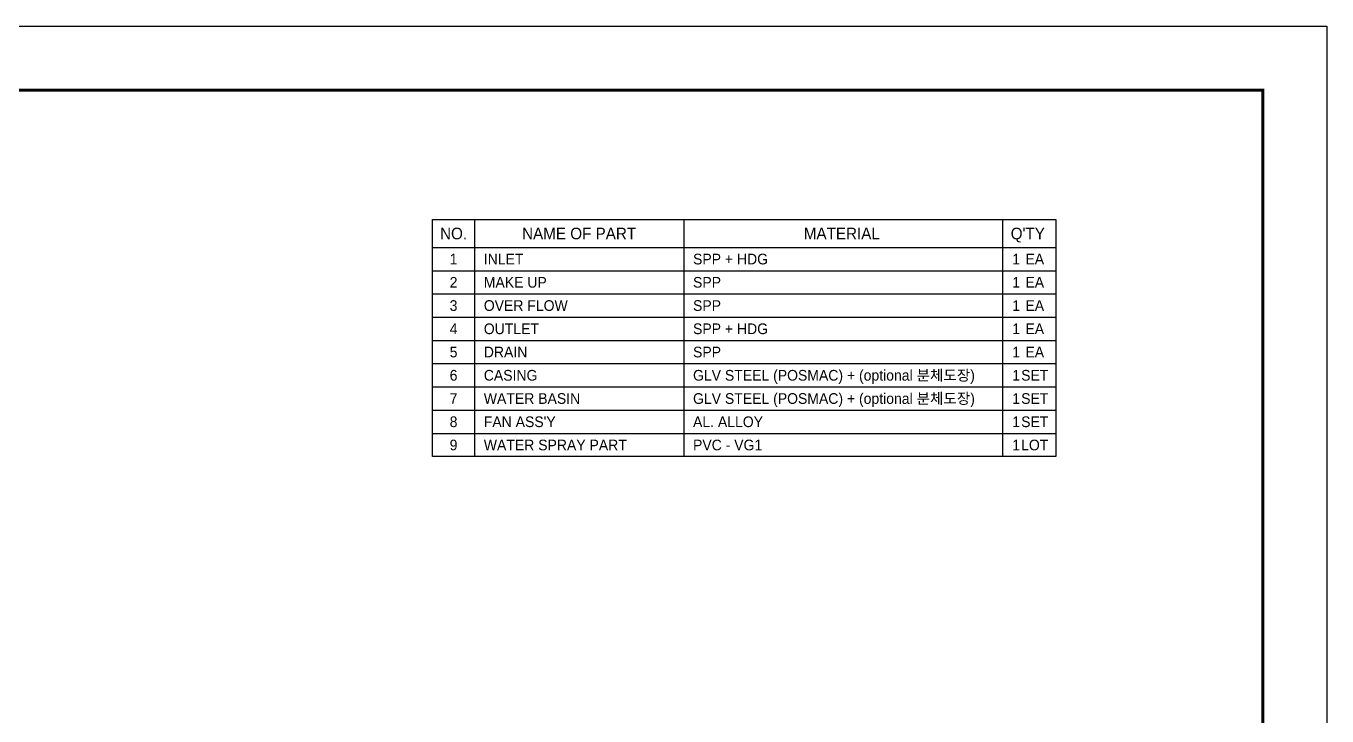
# Model space of a CAD drawing. Header units: millimetres. Extents: x 182442 to 221017, y 0 to 20795.
# Drawn here: x 206825 to 221017, y 13266 to 20795 of the extents above; entities that cross this region are included whole.
import ezdxf
from ezdxf.enums import TextEntityAlignment as Align

# ---------------------------------------------------------------- set-up
doc = ezdxf.new("R2010")
doc.units = ezdxf.units.MM
doc.header["$LTSCALE"] = 30
doc.header["$MEASUREMENT"] = 0
doc.layers.get('DEFPOINTS').update_dxf_attribs({"color": 143, "linetype": 'CONTINUOUS'})
for name, color, linetype in [('냉각탑_box', 1, 'CONTINUOUS'), ('냉각탑_form', 1, 'CONTINUOUS'), ('냉각탑_text', 3, 'CONTINUOUS')]:
    doc.layers.add(name, color=color, linetype=linetype)
doc.styles.add('돋움', font='')
doc.styles.get('돋움').set_extended_font_data('Dotum')

# ---------------------------------------------------------------- blocks, each defined once
blk = doc.blocks.new('냉각탑form')
at = {"layer": 'DEFPOINTS'}
blk.add_lwpolyline([(0, 297.07), (420.1, 297.07), (420.1, 0), (0, 0)], close=True, dxfattribs=at)
at = {"layer": '냉각탑_form', "const_width": 0.5}
blk.add_lwpolyline([(10, 287.07), (10, 10), (410.1, 10), (410.1, 287.07)], close=True, dxfattribs=at)

msp = doc.modelspace()

# ---------------------------------------------------------------- linework, layer by layer
at = {"layer": '냉각탑_box'}
for p, q in [((211717.3, 18683.2), (211717.3, 16096.3)), ((213999.9, 18683.2), (213999.9, 16096.3)), ((217479.2, 18683.2), (217479.2, 16096.3)), ((211260.8, 18378.9), (218057.9, 18378.9)), ((211260.8, 18125.2), (218057.9, 18125.2)), ((211260.8, 17871.6), (218057.9, 17871.6)), ((211260.8, 17618), (218057.9, 17618)), ((211260.8, 17364.4), (218057.9, 17364.4)), ((211260.8, 17110.7), (218057.9, 17110.7)), ((211260.8, 16857.1), (218057.9, 16857.1)), ((211260.8, 16603.5), (218057.9, 16603.5)), ((211260.8, 16349.9), (218057.9, 16349.9))]:
    msp.add_line(p, q, dxfattribs=at)
msp.add_lwpolyline([(211260.8, 16096.3), (211260.8, 18683.2), (218057.9, 18683.2), (218057.9, 16096.3)], close=True, dxfattribs=at)

# ---------------------------------------------------------------- block references
at = {"layer": '냉각탑_form', "xscale": 70, "yscale": 70, "zscale": 70}
msp.add_blockref('냉각탑form', (191610.3, 0), dxfattribs=at)

# ---------------------------------------------------------------- texts
at = {"layer": '냉각탑_text', "style": '돋움'}
for s, height, p in [('NO.', 126.81, (211489, 18531)), ('NAME OF PART', 126.812, (212858.6, 18531)), ('MATERIAL', 126.81, (215724.5, 18531)), ("Q'TY", 126.81, (217753.5, 18531)), ('1', 116.7, (211489, 18252.1)), ('1', 116.7, (217626.7, 18252.1)), ('EA', 116.67, (217829.6, 18252.1)), ('2', 116.7, (211489, 17998.4)), ('1', 116.7, (217626.7, 17998.4)), ('EA', 116.67, (217829.6, 17998.4)), ('3', 116.7, (211489, 17744.8)), ('1', 116.7, (217626.7, 17744.8)), ('EA', 116.67, (217829.6, 17744.8)), ('4', 116.7, (211489, 17491.2)), ('1', 116.7, (217626.7, 17491.2)), ('EA', 116.67, (217829.6, 17491.2)), ('5', 116.7, (211489, 17237.6)), ('1', 116.7, (217626.7, 17237.6)), ('EA', 116.67, (217829.6, 17237.6)), ('6', 116.7, (211489, 16983.9)), ('1', 116.7, (217626.7, 16983.9)), ('SET', 116.67, (217829.6, 16983.9)), ('7', 116.7, (211489, 16730.3)), ('1', 116.7, (217626.7, 16730.3)), ('SET', 116.67, (217829.6, 16730.3)), ('8', 116.7, (211489, 16476.7)), ('1', 116.7, (217626.7, 16476.7)), ('SET', 116.67, (217829.6, 16476.7)), ('9', 116.7, (211489, 16223.1)), ('1', 116.7, (217626.7, 16223.1)), ('LOT', 116.67, (217829.6, 16223.1))]:
    msp.add_text(s, height=height, dxfattribs=at).set_placement(p, align=Align.MIDDLE_CENTER)
for s, height, p in [('INLET ', 116.67, (211818.8, 18252.1)), ('SPP + HDG', 116.67, (214101.4, 18252.1)), ('MAKE UP', 116.67, (211818.8, 17998.4)), ('SPP', 116.67, (214101.4, 17998.4)), ('OVER FLOW', 116.67, (211818.8, 17744.8)), ('SPP', 116.67, (214101.4, 17744.8)), ('OUTLET ', 116.67, (211818.8, 17491.2)), ('SPP + HDG', 116.67, (214101.4, 17491.2)), ('DRAIN', 116.67, (211818.8, 17237.6)), ('SPP', 116.67, (214101.4, 17237.6)), ('CASING', 116.67, (211818.8, 16983.9)), ('GLV STEEL (POSMAC) + (optional 분체도장)', 116.667, (214101.4, 16983.9)), ('WATER BASIN', 116.667, (211818.8, 16730.3)), ('GLV STEEL (POSMAC) + (optional 분체도장)', 116.667, (214101.4, 16730.3)), ("FAN ASS'Y", 116.67, (211818.8, 16476.7)), ('AL. ALLOY', 116.67, (214101.4, 16476.7)), ('WATER SPRAY PART', 116.667, (211818.8, 16223.1)), ('PVC - VG1', 116.67, (214101.4, 16223.1))]:
    msp.add_text(s, height=height, dxfattribs=at).set_placement(p, align=Align.MIDDLE_LEFT)

doc.saveas('drawing.dxf')
